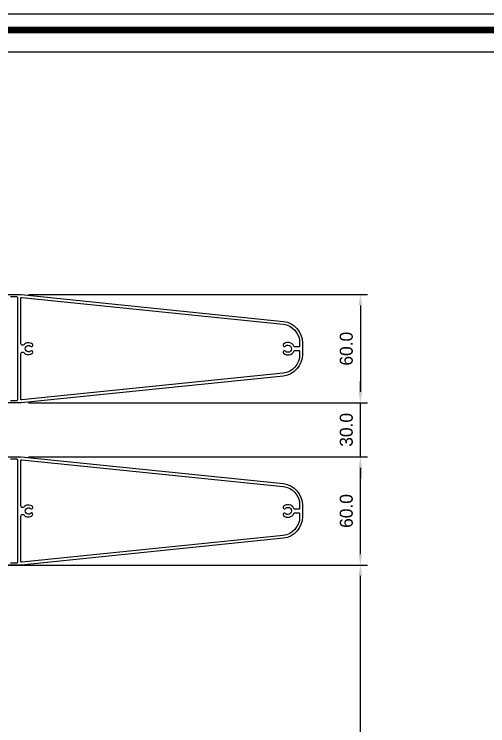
# Model space of a CAD drawing. Header units: millimetres. Extents: x 7297 to 60227, y -7497 to 19324.
# Drawn here: x 50151.5 to 50414.2, y 4840.4 to 5235 of the extents above; entities that cross this region are included whole.
import ezdxf

# ---------------------------------------------------------------- set-up
doc = ezdxf.new("R2010")
doc.units = ezdxf.units.MM
for name, color, linetype in [('NS_COL_GREEN', 3, 'Continuous'), ('NS_DIM', 1, 'Continuous'), ('NS_FORM', 7, 'Continuous')]:
    doc.layers.add(name, color=color, linetype=linetype)
doc.styles.add('Expo M', font='Expo M.ttf')
doc.dimstyles.new('N-SPACE', dxfattribs={"dimscale": 4, "dimtxt": 1.8, "dimasz": 1.5, "dimexe": 1, "dimexo": 1, "dimgap": 1, "dimtad": 1, "dimtoh": 1, "dimdec": 1, "dimzin": 1, "dimdsep": 46, "dimtxsty": 'Expo M', "dimcen": 2, "dimclrd": 1, "dimclre": 1, "dimclrt": 2, "dimadec": 1, "dimazin": 0, "dimtfac": 1, "dimtdec": 1, "dimtix": 1, "dimtmove": 1, "dimatfit": 3, "dimfxl": 1, "dimtolj": 1, "dimtzin": 1, "dimarcsym": 0})

# ---------------------------------------------------------------- blocks, each defined once
blk = doc.blocks.new('*D405')
at = {"layer": 'NS_DIM', "color": 1, "lineweight": -2, "transparency": 16777216}
for p, q in [((50142.31, 4929.51), (50347.48, 4929.51)), ((50343.48, 4607.51), (50343.48, 4923.51)), ((50135.31, 4601.51), (50347.48, 4601.51))]:
    blk.add_line(p, q, dxfattribs=at)
at = {"layer": 'NS_DIM', "color": 1, "transparency": 16777216}
for points in [[(50342.48, 4923.51), (50344.48, 4923.51), (50343.48, 4929.51)], [(50342.48, 4607.51), (50344.48, 4607.51), (50343.48, 4601.51)]]:
    blk.add_solid(points, dxfattribs=at)
at = {"layer": 'NS_DIM', "color": 2, "transparency": 16777216, "insert": (50335.7, 4765.51), "char_height": 7.2, "attachment_point": 5, "rotation": 90, "style": 'Expo M'}
blk.add_mtext('\\A1;328.0', dxfattribs=at)
blk = doc.blocks.new('*D404')
at = {"layer": 'NS_DIM', "color": 1, "lineweight": -2, "transparency": 16777216}
for p, q in [((50159.31, 4989.51), (50347.48, 4989.51)), ((50343.48, 4935.51), (50343.48, 4983.51)), ((50159.31, 4929.51), (50347.48, 4929.51))]:
    blk.add_line(p, q, dxfattribs=at)
at = {"layer": 'NS_DIM', "color": 1, "transparency": 16777216}
for points in [[(50342.48, 4983.51), (50344.48, 4983.51), (50343.48, 4989.51)], [(50342.48, 4935.51), (50344.48, 4935.51), (50343.48, 4929.51)]]:
    blk.add_solid(points, dxfattribs=at)
at = {"layer": 'NS_DIM', "color": 2, "transparency": 16777216, "insert": (50335.7, 4959.51), "char_height": 7.2, "attachment_point": 5, "rotation": 90, "style": 'Expo M'}
blk.add_mtext('\\A1;60.0', dxfattribs=at)
blk = doc.blocks.new('*D403')
at = {"layer": 'NS_DIM', "color": 1, "lineweight": -2, "transparency": 16777216}
for p, q in [((50343.48, 5025.51), (50343.48, 5031.51)), ((50159.31, 5019.51), (50347.48, 5019.51)), ((50343.48, 4989.51), (50343.48, 5019.51)), ((50159.31, 4989.51), (50347.48, 4989.51)), ((50343.48, 4983.51), (50343.48, 4977.51))]:
    blk.add_line(p, q, dxfattribs=at)
at = {"layer": 'NS_DIM', "color": 1, "transparency": 16777216}
for points in [[(50342.48, 5025.51), (50344.48, 5025.51), (50343.48, 5019.51)], [(50342.48, 4983.51), (50344.48, 4983.51), (50343.48, 4989.51)]]:
    blk.add_solid(points, dxfattribs=at)
at = {"layer": 'NS_DIM', "color": 2, "transparency": 16777216, "insert": (50335.7, 5004.51), "char_height": 7.2, "attachment_point": 5, "rotation": 90, "style": 'Expo M'}
blk.add_mtext('\\A1;30.0', dxfattribs=at)
blk = doc.blocks.new('*D402')
at = {"layer": 'NS_DIM', "color": 1, "lineweight": -2, "transparency": 16777216}
for p, q in [((50159.31, 5079.51), (50347.48, 5079.51)), ((50343.48, 5073.51), (50343.48, 5025.51)), ((50159.31, 5019.51), (50347.48, 5019.51))]:
    blk.add_line(p, q, dxfattribs=at)
at = {"layer": 'NS_DIM', "color": 1, "transparency": 16777216}
for points in [[(50342.48, 5073.51), (50344.48, 5073.51), (50343.48, 5079.51)], [(50342.48, 5025.51), (50344.48, 5025.51), (50343.48, 5019.51)]]:
    blk.add_solid(points, dxfattribs=at)
at = {"layer": 'NS_DIM', "color": 2, "transparency": 16777216, "insert": (50335.7, 5049.51), "char_height": 7.2, "attachment_point": 5, "rotation": 90, "style": 'Expo M'}
blk.add_mtext('\\A1;60.0', dxfattribs=at)
blk = doc.blocks.new('AL-TEMPLATE')
at = {"color": 7, "ltscale": 2}
blk.add_lwpolyline([(1972.34, 1515.25), (1972.34, 921.25), (2812.34, 921.25), (2812.34, 1515.25)], close=True, dxfattribs=at)
at = {"color": 8, "const_width": 2.5}
blk.add_lwpolyline([(1976.34, 1509.45), (2808.34, 1509.45), (2808.34, 927.05), (1976.34, 927.05)], close=True, dxfattribs=at)
at = {"color": 9}
blk.add_lwpolyline([(1984.07, 1501.32), (2709.08, 1501.32), (2709.08, 935.18), (1984.07, 935.18)], close=True, dxfattribs=at)

msp = doc.modelspace()

# ---------------------------------------------------------------- linework, layer by layer
at = {"layer": 'NS_COL_GREEN', "ltscale": 0.5}
for points in [[(50138.31, 5079.51), (50155.31, 5079.51), (50300.86, 5064.67, -0.37695), (50311.31, 5052.77), (50311.31, 5046.26, -0.376949), (50300.86, 5034.36), (50155.31, 5019.51), (50138.31, 5019.51)], [(50149.41, 5020.81), (50152.91, 5020.81, 0.414214), (50153.41, 5021.31), (50153.41, 5077.71, 0.414214), (50152.91, 5078.21), (50149.41, 5078.21)], [(50138.31, 4989.51), (50155.31, 4989.51), (50300.86, 4974.67, -0.37695), (50311.31, 4962.77), (50311.31, 4956.26, -0.376949), (50300.86, 4944.36), (50155.31, 4929.51), (50138.31, 4929.51)], [(50149.41, 4930.81), (50152.91, 4930.81, 0.414214), (50153.41, 4931.31), (50153.41, 4987.71, 0.414214), (50152.91, 4988.21), (50149.41, 4988.21)]]:
    msp.add_lwpolyline(points, format="xyb", dxfattribs=at)
for points in [[(50309.31, 5050.51), (50307.02, 5050.51, -0.305615), (50306.56, 5050.83, 0.532544), (50300.88, 5052.02, 1), (50301.92, 5050.95, -2.365798), (50301.92, 5048.08, 1), (50300.88, 5047, 0.532544), (50306.56, 5048.2, -0.305615), (50307.02, 5048.51), (50309.31, 5048.51, -0.414214), (50309.81, 5048.01), (50309.81, 5046.26, -0.376949), (50300.66, 5035.85), (50155.68, 5021.07, -0.452486), (50155.11, 5021.57), (50155.11, 5046.64, -0.687854), (50156.86, 5047.31, 0.419256), (50161.56, 5047.1, 1), (50160.54, 5048.2, -2.294112), (50160.54, 5050.83, 1), (50161.56, 5051.93, 0.419256), (50156.86, 5051.72, -0.687854), (50155.11, 5052.39), (50155.11, 5077.46, -0.452486), (50155.68, 5077.95), (50300.66, 5063.18, -0.37695), (50309.81, 5052.77), (50309.81, 5051.01, -0.414214)], [(50309.31, 4960.51), (50307.02, 4960.51, -0.305615), (50306.56, 4960.83, 0.532544), (50300.88, 4962.02, 1), (50301.92, 4960.95, -2.365798), (50301.92, 4958.08, 1), (50300.88, 4957, 0.532544), (50306.56, 4958.2, -0.305615), (50307.02, 4958.51), (50309.31, 4958.51, -0.414214), (50309.81, 4958.01), (50309.81, 4956.26, -0.376949), (50300.66, 4945.85), (50155.68, 4931.07, -0.452486), (50155.11, 4931.57), (50155.11, 4956.64, -0.687854), (50156.86, 4957.31, 0.419256), (50161.56, 4957.1, 1), (50160.54, 4958.2, -2.294112), (50160.54, 4960.83, 1), (50161.56, 4961.93, 0.419256), (50156.86, 4961.72, -0.687854), (50155.11, 4962.39), (50155.11, 4987.46, -0.452486), (50155.68, 4987.95), (50300.66, 4973.18, -0.37695), (50309.81, 4962.77), (50309.81, 4961.01, -0.414214)]]:
    msp.add_lwpolyline(points, format="xyb", close=True, dxfattribs=at)

# ---------------------------------------------------------------- block references
at = {"layer": 'NS_FORM', "xscale": 1.499570186240504, "yscale": 1.499570186240504, "zscale": 1.499570186240504}
msp.add_blockref('AL-TEMPLATE', (46373.43, 2962.77), dxfattribs=at)

# ---------------------------------------------------------------- dimensions: what is measured, and where the dimension line sits
at = {"layer": 'NS_DIM'}
for base, p1, p2, angle, picture, middle in [((50343.48, 5019.51), (50155.31, 5079.51), (50155.31, 5019.51), 270, '*D402', (50335.7, 5049.51)), ((50343.48, 5019.51), (50155.31, 4989.51), (50155.31, 5019.51), 90, '*D403', (50335.7, 5004.51)), ((50343.48, 4989.51), (50155.31, 4929.51), (50155.31, 4989.51), 90, '*D404', (50335.7, 4959.51)), ((50343.48, 4929.51), (50131.31, 4601.51), (50138.31, 4929.51), 90, '*D405', (50335.7, 4765.51))]:
    dim = msp.add_linear_dim(base=base, p1=p1, p2=p2, angle=angle, dimstyle='N-SPACE', dxfattribs=at)
    dim.commit()
    dim.dimension.update_dxf_attribs({"geometry": picture, "text_midpoint": middle})

doc.saveas('drawing.dxf')
